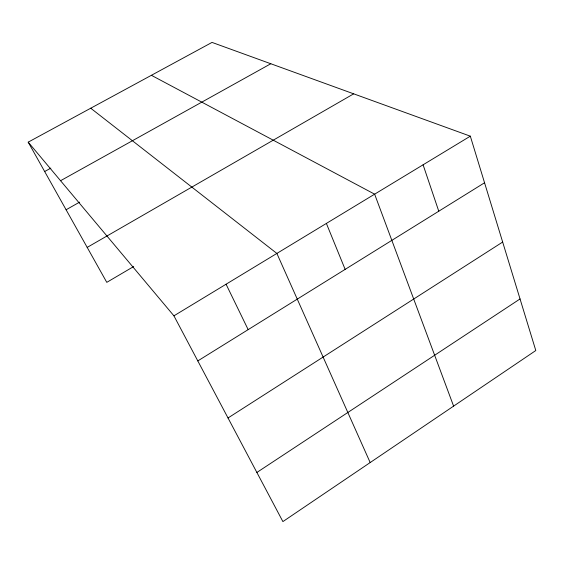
<?xml version="1.0" encoding="UTF-8"?>
<svg xmlns="http://www.w3.org/2000/svg" width="564" height="564" viewBox="0 0 564 564"><rect width="100%" height="100%" fill="white"/><g stroke="black" fill="none" stroke-linecap="round" stroke-linejoin="round"><path stroke-width="0.85" d="M256.874 472.456L520.043 298.948M228.018 417.973L502.665 242.048M197.802 360.918L484.554 182.771M173.923 315.833L470.32 136.171L535.8 350.526L282.895 521.594L173.923 315.833L28.2 142.149L212.022 42.406L470.32 136.171M133.71 266.518L106.779 282.352L28.2 142.149M87.187 247.399L353.691 93.828M66.094 209.759L79.594 202.138M60.559 180.72L270.812 63.746M44.662 171.526L50.838 168.121M151.392 75.301L374.63 194.171L453.604 406.122M90.726 108.217L276.875 253.433L370.174 462.558M226.072 284.221L248.167 329.63M326.38 223.422L345.14 269.38M423.092 164.801L438.778 211.211"/></g></svg>
